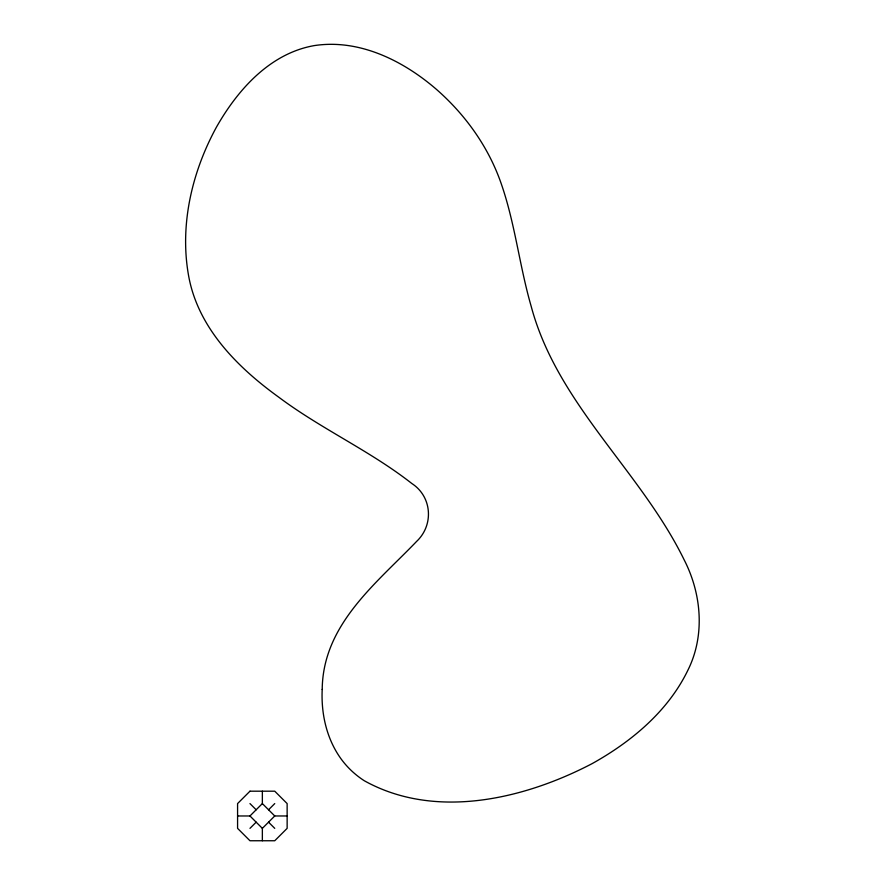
<?xml version="1.0" encoding="UTF-8"?>
<svg xmlns="http://www.w3.org/2000/svg" width="885" height="885" viewBox="0 0 885 885"><rect width="100%" height="100%" fill="white"/><g stroke="black" fill="none" stroke-linecap="round" stroke-linejoin="round"><path stroke-width="1.33" d="M237.578 815.97L249.968 815.97L262.358 803.58L262.358 791.19M249.968 828.36L256.163 822.165M268.553 809.775L274.748 803.58M262.358 840.75L262.358 828.36L274.748 815.97L287.138 815.97M262.358 803.58L274.748 815.97M249.968 803.58L256.163 809.775M268.553 822.165L274.748 828.36M249.968 815.97L262.358 828.36M322.206 689.459C321.012 713.963 326.72 739.318 341.378 759.319A102.914 93.799 -32.8 0 0 364.277 780.736C435.199 820.185 523.997 799.232 592.142 763.622C631.348 741.763 667.898 711.418 687.811 670.376C705.279 635.53 701.606 593.758 684.094 559.707C640.53 470.776 557.273 404.146 531.155 306.232C519.583 266.241 515.192 224.458 501.673 184.987C489.084 147.718 465.576 114.718 435.995 88.987C402.797 60.445 359.033 38.719 314.208 45.611C269.859 53.421 237.545 89.905 216.338 127.329C191.923 172.177 179.489 224.967 188.605 275.766C197.941 327.926 237.534 367.441 278.863 397.265C321.233 428.982 370.151 450.83 411.802 483.487C432.123 496.629 433.971 525.082 416.603 541.421C375.837 583.857 322.826 624.644 322.206 689.459M249.968 791.19L237.578 803.58L237.578 828.36L249.968 840.75L274.748 840.75L287.138 828.36L287.138 803.58L274.748 791.19L249.968 791.19"/></g></svg>
